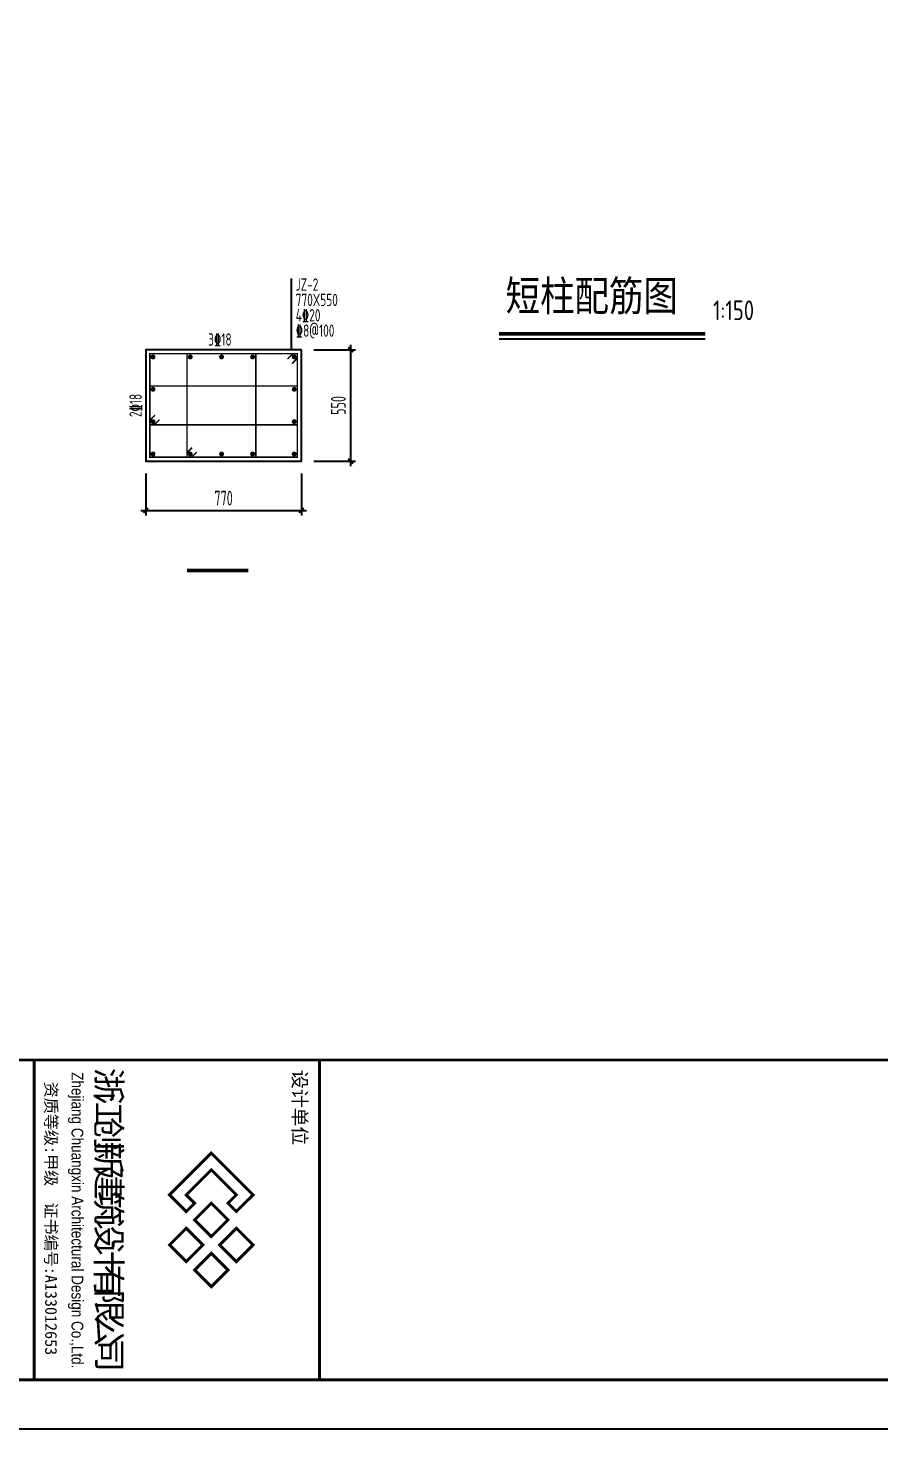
# Model space of a CAD drawing. Extents: x 447413 to 2975780, y -1432727 to 1301644.
# Drawn here: x 2653613 to 2679547, y 250359 to 293103 of the extents above; entities that cross this region are included whole.
import ezdxf
from ezdxf.enums import TextEntityAlignment as Align

# ---------------------------------------------------------------- set-up
doc = ezdxf.new("R2010")
doc.units = 0
doc.header["$LTSCALE"] = 1000
doc.header["$MEASUREMENT"] = 0
for name, color, linetype in [('COLU_DE', 7, 'Continuous'), ('COLU_DE_DIM', 3, 'Continuous'), ('COLU_DE_REIND', 1, 'Continuous'), ('COLU_DE_REINL', 1, 'Continuous'), ('COLU_DE_TEXT_JZ', 7, 'Continuous'), ('DIM_SYMB', 3, 'Continuous'), ('TEXT', 6, 'Continuous'), ('图框', 253, 'Continuous')]:
    doc.layers.add(name, color=color, linetype=linetype)
doc.styles.add('Arial', font='ARIALN.TTF')
doc.styles.add('cx_biaoti', font='')
doc.styles.add('TSSD_Dimension', font='sysz.shx', dxfattribs={"width": 0.7, "bigfont": 'syfs.shx'})
doc.styles.add('TSSD_REIN', font='Tssdeng.shx', dxfattribs={"width": 0.7, "bigfont": 'hztxt.shx'})
doc.styles.add('YT', font='FZYTK.TTF')
doc.styles.add('楷体', font='tssdeng.shx', dxfattribs={"bigfont": 'hztxt.shx'})
doc.styles.get('cx_biaoti').set_extended_font_data('SimSun')
doc.dimstyles.new('TSSD_30_100', dxfattribs={"dimtxt": 300, "dimasz": 100, "dimexe": 100, "dimexo": 250, "dimgap": 100, "dimtad": 1, "dimdec": 0, "dimlfac": 0.3, "dimzin": 0, "dimdsep": 46, "dimtxsty": 'TSSD_Dimension', "dimblk": 'ARCHTICK', "dimblk1": 'ARCHTICK', "dimblk2": 'ARCHTICK', "dimcen": 0, "dimdle": 100, "dimclrt": 7, "dimadec": 0, "dimazin": 0, "dimtfac": 1, "dimtdec": 0, "dimtix": 1, "dimtmove": 2, "dimatfit": 3, "dimfxl": 0, "dimtolj": 1, "dimtzin": 0, "dimarcsym": 0})

# ---------------------------------------------------------------- blocks, each defined once
blk = doc.blocks.new('A$C6B0021A6')
at = {"layer": '图框', "color": 2, "const_width": 40, "elevation": -84000}
blk.add_lwpolyline([(20, 84120), (118920, 84120), (118920, 20), (20, 20)], close=True, dxfattribs=at)
at = {"layer": '图框', "color": 153, "const_width": 58, "elevation": -84000}
for points in [[(111420, 1020), (2520, 1020), (2520, 83120), (111420, 83120)], [(111420, 83120), (117920, 83120), (117920, 1020), (111420, 1020)], [(111420, 30220), (117920, 30220), (117920, 1020), (111420, 1020)]]:
    blk.add_lwpolyline(points, close=True, dxfattribs=at)
at = {"layer": '图框', "color": 5, "const_width": 60, "elevation": -84000}
blk.add_lwpolyline([(114500, 28529), (114161, 28869), (113312, 28020), (114161, 27171), (114500, 27511), (114331, 27681), (114161, 27511), (113652, 28020), (114161, 28529), (114331, 28359)], close=True, dxfattribs=at)
at = {"layer": '图框', "color": 1, "const_width": 60, "elevation": -84000}
for points in [[(114840, 28529), (115179, 28190), (115519, 28529), (115179, 28869)], [(114331, 28020), (114670, 27681), (115009, 28020), (114670, 28359)], [(115349, 28020), (115688, 27681), (116028, 28020), (115688, 28359)], [(114840, 27511), (115179, 27171), (115519, 27511), (115179, 27850)]]:
    blk.add_lwpolyline(points, close=True, dxfattribs=at)
at = {"layer": '图框', "color": 153, "const_width": 58, "elevation": -84000}
blk.add_lwpolyline([(111420, 24420), (117920, 24420)], dxfattribs=at)
at = {"layer": '图框', "color": 153, "style": 'cx_biaoti'}
blk.add_text('设计单位', height=280, dxfattribs=at).set_placement((111624, 29678, -84000))
at = {"layer": '图框', "color": 153}
for s, height, style, p in [('浙', 500, 'YT', (111920, 25945, -84000)), ('江', 500, 'YT', (112420, 25945, -84000)), ('创', 500, 'YT', (112920, 25945, -84000)), ('新', 500, 'YT', (113420, 25945, -84000)), ('建', 500, 'YT', (113920, 25945, -84000)), ('筑', 500, 'YT', (114420, 25945, -84000)), ('设', 500, 'YT', (114920, 25945, -84000)), ('计', 500, 'YT', (115420, 25945, -84000)), ('有', 500, 'YT', (115920, 25945, -84000)), ('限', 500, 'YT', (116420, 25945, -84000)), ('公', 500, 'YT', (116920, 25945, -84000)), ('司', 500, 'YT', (117420, 25945, -84000)), (' Zhejiang Chuangxin Architectural Design Co.,Ltd.', 240, 'Arial', (114640, 25270, -84000)), ('资质等级:甲级  证书编号:A133012653', 240, 'cx_biaoti', (114640, 24770, -84000))]:
    blk.add_text(s, height=height, dxfattribs=dict(at, style=style)).set_placement(p, align=Align.MIDDLE)
blk = doc.blocks.new('_ArchTick')
at = {"color": 0, "linetype": 'ByBlock', "const_width": 0.4}
blk.add_lwpolyline([(-0.5, -0.5), (0.5, 0.5)], dxfattribs=at)
blk = doc.blocks.new('*D923')
at = {"layer": 'COLU_DE_DIM', "color": 0, "lineweight": -2, "transparency": 16777216}
for p, q in [((4092, 5532), (4942, 5532)), ((4842, 3165), (4842, 5632)), ((4092, 3265), (4942, 3265))]:
    blk.add_line(p, q, dxfattribs=at)
at = {"layer": 'Defpoints', "color": 0, "transparency": 16777216}
for p in [(3842, 5532), (4842, 5532), (3842, 3265)]:
    blk.add_point(p, dxfattribs=at)
at = {"layer": 'COLU_DE_DIM', "color": 0, "lineweight": -2, "transparency": 16777216, "xscale": 100, "yscale": 100, "zscale": 100}
for p, rotation in [((4842, 5532), 90), ((4842, 3265), 270)]:
    blk.add_blockref('_ArchTick', p, dxfattribs=dict(at, rotation=rotation))
at = {"layer": 'COLU_DE_DIM', "color": 7, "transparency": 16777216, "insert": (4592, 4399), "char_height": 300, "attachment_point": 5, "rotation": 90, "style": 'TSSD_Dimension'}
blk.add_mtext('\\A1;550', dxfattribs=at)
blk = doc.blocks.new('*D924')
at = {"layer": 'COLU_DE_DIM', "color": 0, "lineweight": -2, "transparency": 16777216}
for p, q in [((679, 3015), (679, 2165)), ((3842, 3015), (3842, 2165)), ((579, 2265), (3942, 2265))]:
    blk.add_line(p, q, dxfattribs=at)
at = {"layer": 'Defpoints', "color": 0, "transparency": 16777216}
for p in [(679, 3265), (3842, 3265), (3842, 2265)]:
    blk.add_point(p, dxfattribs=at)
at = {"layer": 'COLU_DE_DIM', "color": 0, "lineweight": -2, "transparency": 16777216, "xscale": 100, "yscale": 100, "zscale": 100, "rotation": 180}
blk.add_blockref('_ArchTick', (679, 2265), dxfattribs=at)
at = {"layer": 'COLU_DE_DIM', "color": 0, "lineweight": -2, "transparency": 16777216, "xscale": 100, "yscale": 100, "zscale": 100}
blk.add_blockref('_ArchTick', (3842, 2265), dxfattribs=at)
at = {"layer": 'COLU_DE_DIM', "color": 7, "transparency": 16777216, "insert": (2260, 2515), "char_height": 300, "attachment_point": 5, "style": 'TSSD_Dimension'}
blk.add_mtext('\\A1;770', dxfattribs=at)
blk = doc.blocks.new('A$C43D00E72')
at = {"layer": 'COLU_DE'}
blk.add_lwpolyline([(3841.8, 5532), (679.1, 5532), (679.1, 3265.3), (3841.8, 3265.3)], close=True, dxfattribs=at)
at = {"layer": 'COLU_DE_REIND', "const_width": 50}
for points in [[(800.8, 5385.3, 1), (850.8, 5385.3, 1)], [(1557, 5385.3, 1), (1607, 5385.3, 1)], [(2193.3, 5385.3, 1), (2243.3, 5385.3, 1)], [(2824.5, 5385.3, 1), (2874.5, 5385.3, 1)], [(3670.1, 5385.3, 1), (3720.1, 5385.3, 1)], [(800.8, 4727.5, 1), (850.8, 4727.5, 1)], [(3670.1, 4727.5, 1), (3720.1, 4727.5, 1)], [(800.8, 4069.8, 1), (850.8, 4069.8, 1)], [(3670.1, 4069.8, 1), (3720.1, 4069.8, 1)], [(800.8, 3412, 1), (850.8, 3412, 1)], [(1557, 3412, 1), (1607, 3412, 1)], [(2193.3, 3412, 1), (2243.3, 3412, 1)], [(2824.5, 3412, 1), (2874.5, 3412, 1)], [(3670.1, 3412, 1), (3720.1, 3412, 1)]]:
    blk.add_lwpolyline(points, format="xyb", close=True, dxfattribs=at)
at = {"layer": 'COLU_DE_REINL', "const_width": 30}
for points in [[(3650.8, 5249), (3760.1, 5358.4), (3760.1, 5450.3), (760.8, 5450.3), (760.8, 3347), (3760.1, 3347), (3760.1, 5450.3), (3668.2, 5450.3), (3558.8, 5341)], [(1620.8, 3542.8), (1517, 3438.9), (1517, 3347), (2914.5, 3347), (2914.5, 5450.3), (1517, 5450.3), (1517, 3347), (1608.9, 3347), (1712.8, 3450.9)], [(864.6, 4200.6), (760.8, 4096.7), (760.8, 4004.8), (3760.1, 4004.8), (3760.1, 4792.5), (760.8, 4792.5), (760.8, 4004.8), (852.7, 4004.8), (956.6, 4108.7)]]:
    blk.add_lwpolyline(points, dxfattribs=at)
at = {"layer": 'COLU_DE_TEXT_JZ'}
blk.add_line((3641.8, 5532), (3641.8, 6982), dxfattribs=at)
at = {"layer": 'DIM_SYMB', "const_width": 70}
blk.add_lwpolyline([(1517.1, 1043.4), (2762.1, 1043.4)], dxfattribs=at)
at = {"layer": 'COLU_DE_TEXT_JZ', "style": 'TSSD_REIN', "width": 0.7}
for s, p in [('JZ-2', (3725.1, 6732)), ('770X550', (3725.1, 6419.5)), ('4%%13220', (3725.1, 6107)), ('%%1328@100', (3725.1, 5794.5))]:
    blk.add_text(s, height=250, dxfattribs=at).set_placement(p)
blk.add_text('3%%13218', height=250, dxfattribs=at).set_placement((2185, 5739.5), align=Align.MIDDLE)
blk.add_text('2%%13218', height=250, rotation=90, dxfattribs=at).set_placement((471.6, 4398.7), align=Align.MIDDLE)
at = {"layer": 'COLU_DE_DIM'}
for p1, p2, text, picture, middle in [((3841.8, 3265.3), (3841.8, 5532), '550', '*D923', (4591.8, 4398.7)), ((679.1, 3265.3), (3841.8, 3265.3), '770', '*D924', (2260.4, 2515.3))]:
    dim = blk.add_aligned_dim(p1=p1, p2=p2, distance=-1000, text=text, dimstyle='TSSD_30_100', dxfattribs=at)
    dim.commit()
    dim.dimension.update_dxf_attribs({"geometry": picture, "text_midpoint": middle})

msp = doc.modelspace()

# ---------------------------------------------------------------- linework, layer by layer
at = {"layer": 'TEXT'}
msp.add_line((2667968.3, 283631.3, 252000), (2674252.3, 283631.3, 252000), dxfattribs=at)
msp.add_line((2667968.3, 283631.3, 252000), (2674252.3, 283631.3, 252000), dxfattribs=at)
at = {"layer": 'TEXT', "const_width": 118.8, "elevation": 252000}
msp.add_lwpolyline([(2667968.3, 283779.8), (2674252.3, 283779.8)], dxfattribs=at)
msp.add_lwpolyline([(2667968.3, 283779.8), (2674252.3, 283779.8)], dxfattribs=at)

# ---------------------------------------------------------------- block references
at = {"xscale": 1.5, "yscale": 1.5, "zscale": 1.5, "rotation": 270}
msp.add_blockref('A$C6B0021A6', (2617168.3, 428769.5, 252000), dxfattribs=at)
at = {"xscale": 1.5, "yscale": 1.5, "zscale": 1.5}
msp.add_blockref('A$C43D00E72', (2656182.9, 274997.3, 126000), dxfattribs=at)

# ---------------------------------------------------------------- texts
at = {"layer": 'TEXT', "style": '楷体'}
msp.add_text('短柱配筋图', height=1050, dxfattribs=at).set_placement((2668168.3, 284059.9, 252000), align=Align.BOTTOM_LEFT)
at = {"layer": 'TEXT', "ltscale": 99, "style": 'TSSD_REIN', "width": 0.8}
msp.add_text('1:150', height=600, dxfattribs=at).set_placement((2674487.4, 284196.1, 252000))

doc.saveas('drawing.dxf')
